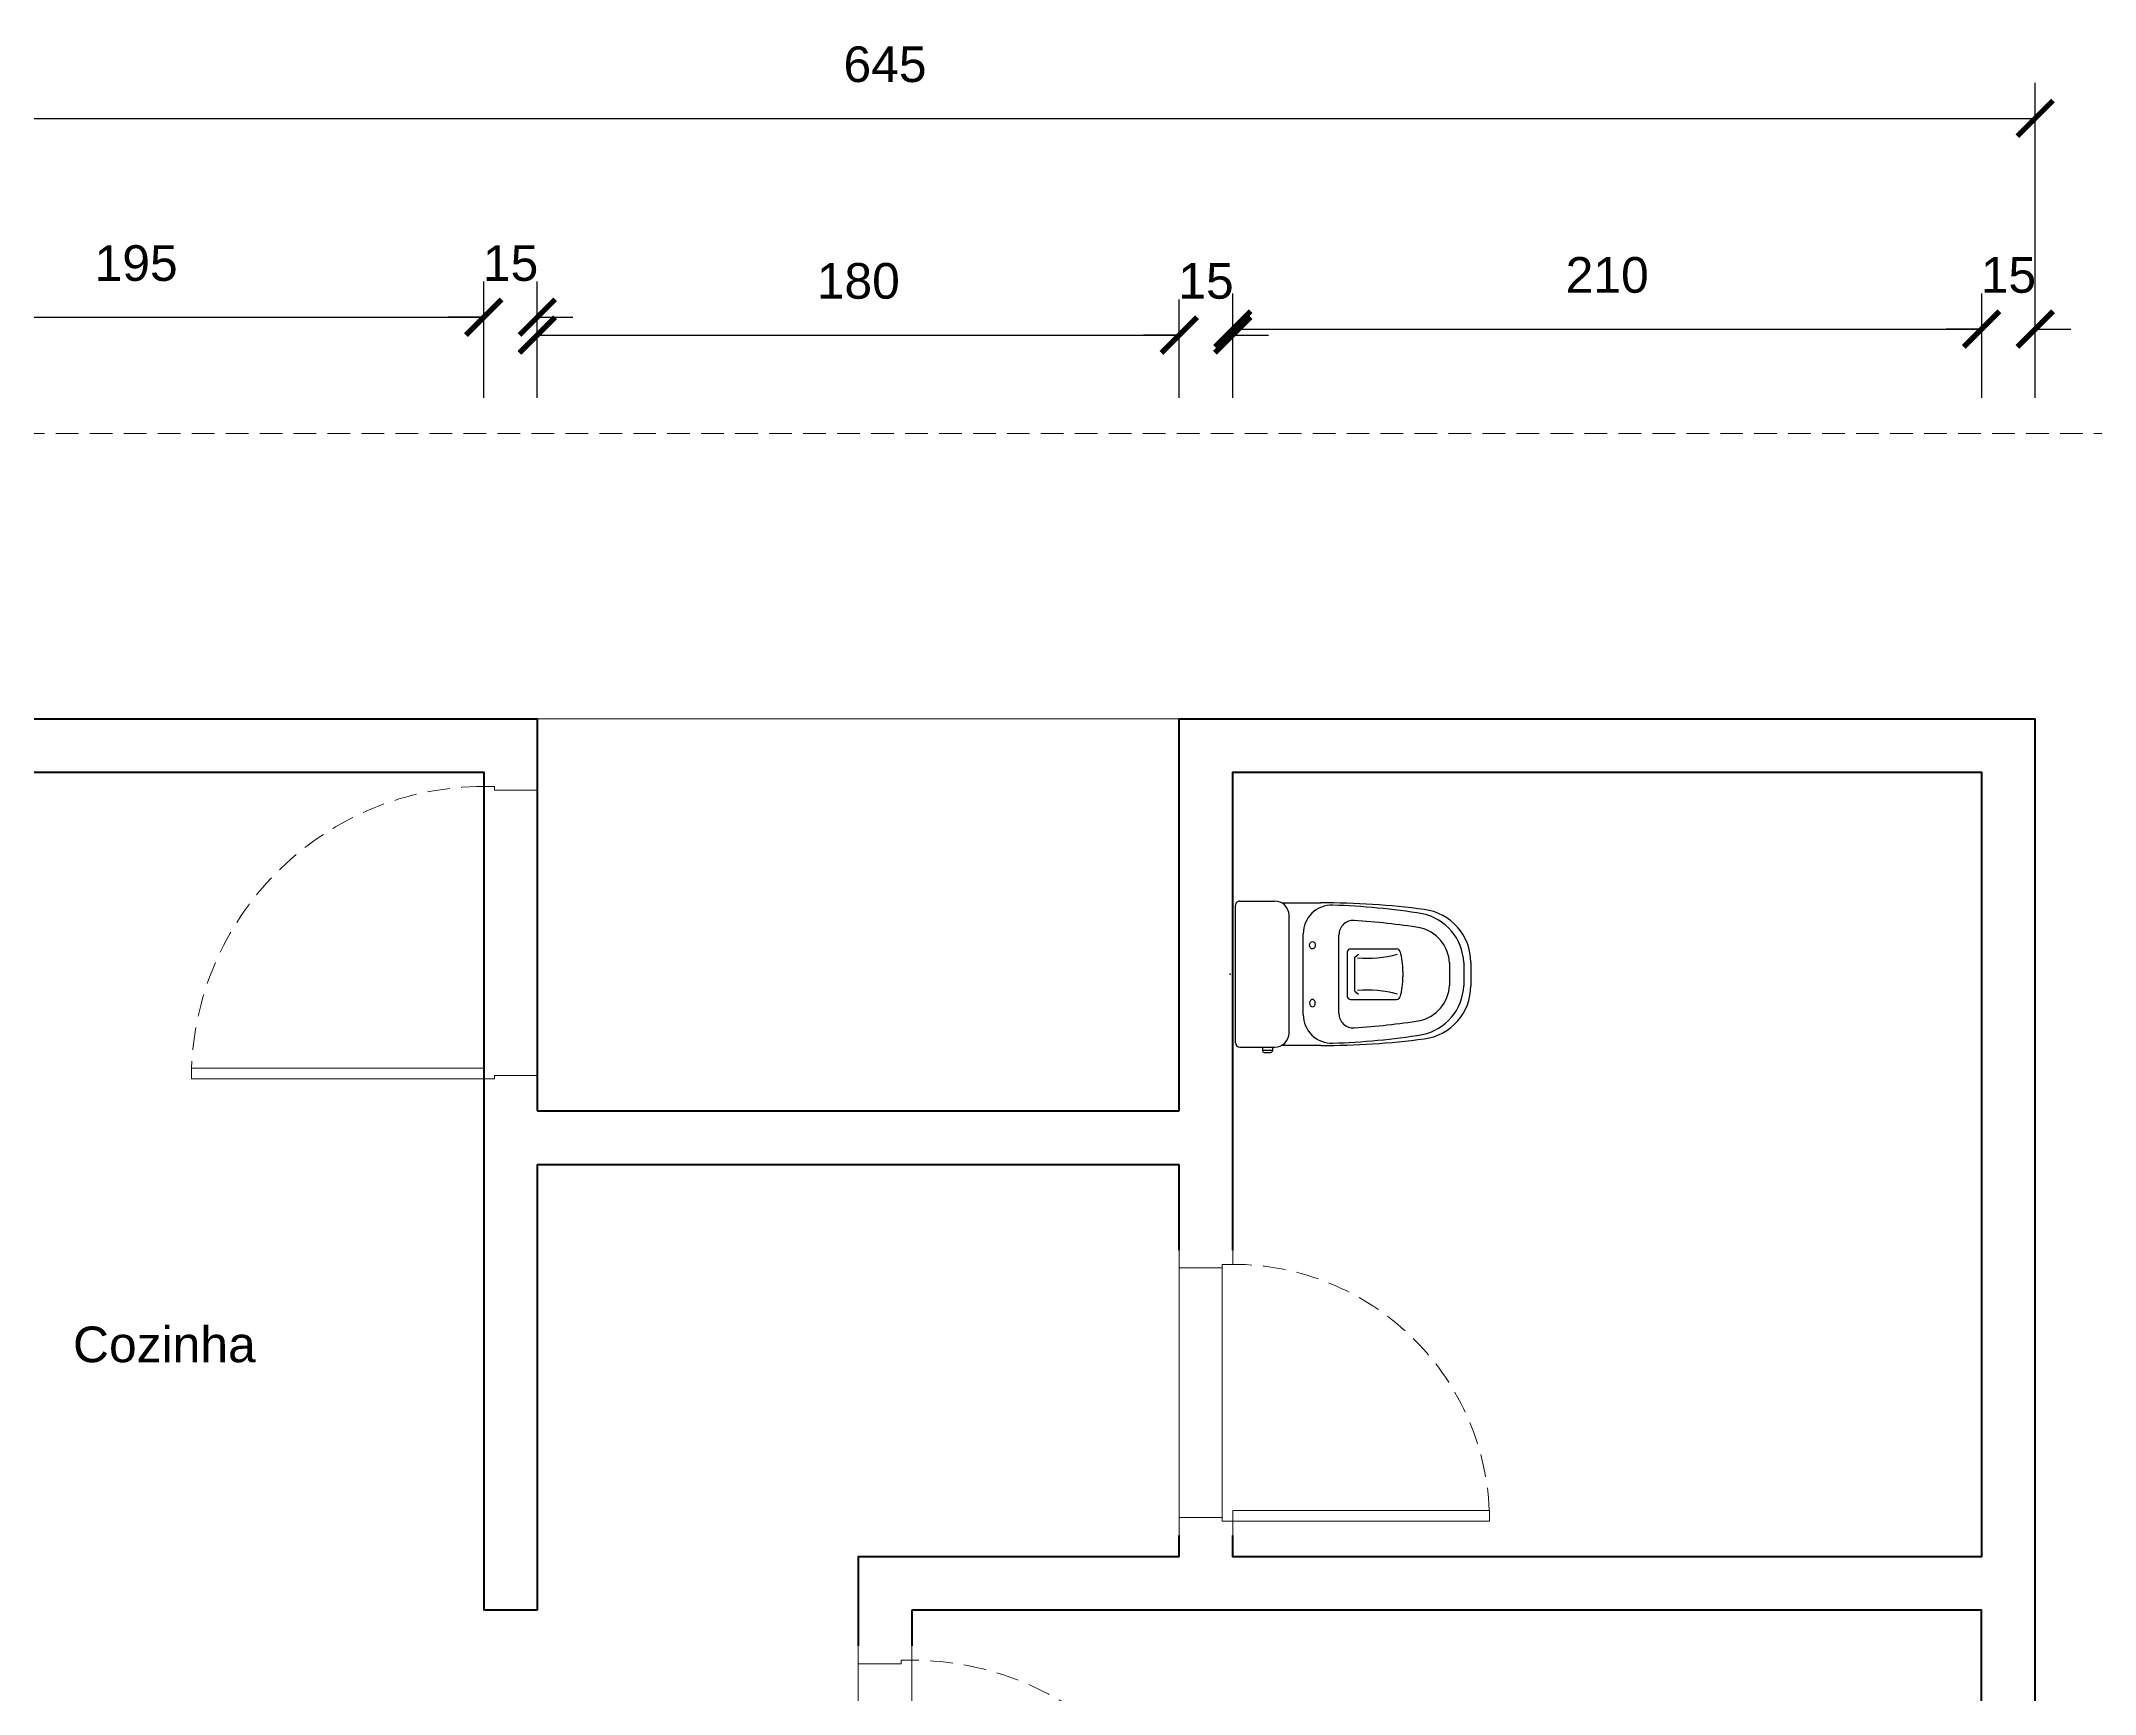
# Model space of a CAD drawing. Header units: millimetres. Extents: x 2836 to 4296, y 1356 to 2511.
# Drawn here: x 3227 to 3803, y 2047 to 2511 of the extents above; entities that cross this region are included whole.
import ezdxf

# ---------------------------------------------------------------- set-up
doc = ezdxf.new("R2010")
doc.units = ezdxf.units.MM
doc.linetypes.add('HIDDEN', pattern=[9.525, 6.35, -3.175])
for name, color, linetype, lineweight in [('Paredes', 5, 'Continuous', 50), ('Piso', 251, 'Continuous', 9), ('Portas', 2, 'Continuous', 20), ('Projeção', 8, 'HIDDEN', 15), ('Soleira', 8, 'Continuous', 9), ('Texto', 3, 'Continuous', 20)]:
    doc.layers.add(name, color=color, linetype=linetype, lineweight=lineweight)
doc.styles.add('Text 2 mm', font='arial.ttf', dxfattribs={"height": 2})
doc.dimstyles.new('Minha cota', dxfattribs={"dimscale": 0, "dimtxt": 2, "dimasz": 2, "dimexe": 2, "dimexo": 2, "dimgap": 2, "dimtad": 1, "dimtoh": 1, "dimzin": 9, "dimtxsty": 'Text 2 mm', "dimblk": 'ARCHTICK', "dimcen": 2, "dimclrt": 2, "dimaunit": 1, "dimadec": 3, "dimazin": 0, "dimtfac": 1, "dimtix": 1, "dimtofl": 0, "dimtmove": 2, "dimatfit": 3, "dimfxl": 1, "dimarcsym": 0})

# ---------------------------------------------------------------- blocks, each defined once
blk = doc.blocks.new('*U3')
at = {"color": 0, "linetype": 'ByBlock', "lineweight": -2}
for p, q in [((-0.205, -0.027), (-0.205, -0.125)), ((-0.193, -0.015), (0.193, -0.015)), ((0.205, -0.027), (0.205, -0.125)), ((-0.2194, -0.0954), (-0.2194, -0.1137)), ((-0.205, -0.0904), (-0.2144, -0.0904)), ((-0.2144, -0.1187), (-0.2144, -0.0904)), ((-0.205, -0.1187), (-0.2144, -0.1187)), ((-0.2, -0.2542), (-0.2, -0.1444)), ((-0.165, -0.165), (0.165, -0.165)), ((0.2, -0.1444), (0.2, -0.2542)), ((-0.1135, -0.205), (0.1135, -0.205)), ((-0.1107, -0.305), (0.1107, -0.305)), ((-0.0708, -0.3378), (-0.0708, -0.4667)), ((0.0635, -0.3282), (-0.0635, -0.3282)), ((0.0708, -0.3378), (0.0708, -0.4667)), ((-0.0473, -0.3498), (-0.0561, -0.3601)), ((-0.0473, -0.3498), (0.0473, -0.3498)), ((0.0473, -0.3498), (0.0561, -0.3601)), ((0.0075, -0.4837), (-0.0075, -0.4837)), ((0.0326, -0.615), (-0.0326, -0.615)), ((0.0326, -0.655), (-0.0326, -0.655)), ((0.0326, -0.675), (-0.0326, -0.675))]:
    blk.add_line(p, q, dxfattribs=at)
for points in [[(-0.0907, -0.2335, 0.105797), (-0.0884, -0.2362, 0.086669), (-0.0852, -0.2379, 0.154378), (-0.0771, -0.2379, 0.086669), (-0.0738, -0.2362, 0.105797), (-0.0715, -0.2335, 0.253759), (-0.0715, -0.2278, 0.105797), (-0.0738, -0.2251, 0.086669), (-0.0771, -0.2234, 0.154378), (-0.0852, -0.2234, 0.086669), (-0.0884, -0.2251, 0.105797), (-0.0907, -0.2278, 0.253759), (-0.0907, -0.2335)], [(0.0907, -0.2278, -0.253759), (0.0907, -0.2335, -0.105797), (0.0884, -0.2362, -0.086669), (0.0852, -0.2379, -0.154378), (0.0771, -0.2379, -0.086669), (0.0738, -0.2362, -0.105797), (0.0715, -0.2335, -0.253759), (0.0715, -0.2278, -0.105797), (0.0738, -0.2251, -0.086669), (0.0771, -0.2234, -0.154378), (0.0852, -0.2234, -0.086669), (0.0884, -0.2251, -0.105797), (0.0907, -0.2278, -0.1249)]]:
    blk.add_lwpolyline(points, format="xyb", dxfattribs=at)
for centre, radius, start, end in [((-0.193, -0.027), 0.012, 90, 180), ((0.193, -0.027), 0.012, 0, 90), ((-0.2144, -0.0954), 0.005, 90, 180), ((-0.2144, -0.1137), 0.005, 180, 270), ((-0.165, -0.125), 0.04, 180, 270), ((0.165, -0.125), 0.04, 270, 359.99998), ((-0.1135, -0.285), 0.08, 90, 181.85575), ((0.1135, -0.285), 0.08, 358.14425, 90), ((2.0687, -0.2542), 2.2687, 180, 187.34371), ((1.8217, -0.2223), 2.0162, 181.85575, 189.04981), ((-1.8217, -0.2223), 2.0162, 350.95019, 358.14425), ((-2.0687, -0.2542), 2.2687, 352.65629, 0), ((-0.1107, -0.345), 0.04, 90, 183.63335), ((-0.0608, -0.3378), 0.01, 105.83121, 180), ((0.0608, -0.3378), 0.01, 0, 74.16879), ((0.1107, -0.345), 0.04, 356.36665, 90), ((1.8217, -0.2223), 1.9762, 183.63335, 189.04981), ((-0.3566, -0.3849), 0.3121, 344.37704, 5.10522), ((0.3566, -0.3849), 0.3121, 174.89478, 195.62296), ((-1.8217, -0.2223), 1.9762, 350.95019, 356.36665), ((-0.0608, -0.4667), 0.01, 180, 251.47795), ((-0.0163, -0.3337), 0.1503, 251.47795, 273.33807), ((0.0163, -0.3337), 0.1503, 266.66193, 288.52205), ((0.0608, -0.4667), 0.01, 288.52205, 0), ((-0.0326, -0.525), 0.15, 187.34371, 270), ((-0.0266, -0.5091), 0.146, 191.98726, 267.65022), ((-0.0266, -0.5091), 0.106, 191.98726, 267.65022), ((0.0266, -0.5091), 0.106, 272.34978, 348.01274), ((0.0266, -0.5091), 0.146, 272.34978, 348.01274), ((0.0326, -0.525), 0.15, 270, 352.65629)]:
    blk.add_arc(centre, radius, start, end, dxfattribs=at)
blk.add_point((0, 0), dxfattribs=at)
blk = doc.blocks.new('*U9')
at = {"color": 0, "linetype": 'ByBlock', "lineweight": -2}
for p, q in [((1, 15), (-4, 15)), ((1, 3), (1, 15)), ((71, 3), (71, 15)), ((71, 15), (76, 15)), ((-4, 0), (0, 0)), ((0, 0), (0, 3)), ((0, 3), (1, 3)), ((72, 3), (71, 3)), ((72, 0), (72, 3)), ((76, 0), (72, 0))]:
    blk.add_line(p, q, dxfattribs=at)
blk.add_lwpolyline([(0, 0), (3, 0), (3, -72), (0, -72)], close=True, dxfattribs=at)
at = {"layer": 'Projeção'}
blk.add_arc((0, 0), 72, 272.38594, 360, dxfattribs=at)
at = {"layer": 'Soleira'}
for p, q in [((1, 15), (71, 15)), ((1, 3), (71, 3))]:
    blk.add_line(p, q, dxfattribs=at)
blk = doc.blocks.new('*U10')
at = {"color": 0, "linetype": 'ByBlock', "lineweight": -2}
for p, q in [((1, 0), (-4, 0)), ((1, -12), (1, 0)), ((81, -12), (81, 0)), ((81, 0), (86, 0)), ((-4, -15), (0, -15)), ((0, -15), (0, -12)), ((0, -12), (1, -12)), ((82, -12), (81, -12)), ((82, -15), (82, -12)), ((86, -15), (82, -15))]:
    blk.add_line(p, q, dxfattribs=at)
blk.add_lwpolyline([(0, -15), (3, -15), (3, -97), (0, -97)], close=True, dxfattribs=at)
at = {"layer": 'Projeção'}
blk.add_arc((0, -15), 82, 272.09665, 360, dxfattribs=at)
at = {"layer": 'Soleira'}
for p, q in [((1, 0), (81, 0)), ((82, -15), (0, -15))]:
    blk.add_line(p, q, dxfattribs=at)
blk = doc.blocks.new('P80')
at = {"color": 0, "linetype": 'ByBlock', "lineweight": -2}
for p, q in [((-4, 0), (0, 0)), ((0, 0), (0, -3)), ((86, 0), (82, 0)), ((82, 0), (82, -3)), ((0, -3), (1, -3)), ((1, -3), (1, -15)), ((82, -3), (81, -3)), ((81, -3), (81, -15)), ((1, -15), (-4, -15)), ((81, -15), (86, -15))]:
    blk.add_line(p, q, dxfattribs=at)
blk.add_lwpolyline([(0, 0), (3, 0), (3, 82), (0, 82)], close=True, dxfattribs=at)
at = {"layer": 'Projeção'}
blk.add_arc((0, 0), 82, 0, 87.90335, dxfattribs=at)
at = {"layer": 'Soleira'}
for p, q in [((82, 0), (0, 0)), ((1, -15), (81, -15))]:
    blk.add_line(p, q, dxfattribs=at)
blk = doc.blocks.new('_ArchTick')
at = {"color": 0, "linetype": 'ByBlock', "const_width": 0.15}
blk.add_lwpolyline([(-0.5, -0.5), (0.5, 0.5)], dxfattribs=at)
blk = doc.blocks.new('*D16')
at = {"color": 0, "lineweight": -2, "transparency": 16777216}
for p, q in [((3155.79, 2410.82), (3155.79, 2443.41)), ((3350.79, 2410.82), (3350.79, 2443.41)), ((3155.79, 2433.41), (3350.79, 2433.41))]:
    blk.add_line(p, q, dxfattribs=at)
at = {"layer": 'Defpoints', "color": 0, "transparency": 16777216}
for p in [(3350.79, 2433.41), (3155.79, 2400.82), (3350.79, 2400.82)]:
    blk.add_point(p, dxfattribs=at)
at = {"color": 0, "lineweight": -2, "transparency": 16777216, "xscale": 10, "yscale": 10, "zscale": 10, "rotation": 180}
blk.add_blockref('_ArchTick', (3155.79, 2433.41), dxfattribs=at)
at = {"color": 0, "lineweight": -2, "transparency": 16777216, "xscale": 10, "yscale": 10, "zscale": 10}
blk.add_blockref('_ArchTick', (3350.79, 2433.41), dxfattribs=at)
at = {"color": 2, "transparency": 16777216, "insert": (3253.29, 2448.52), "char_height": 10, "attachment_point": 5, "style": 'Text 2 mm'}
blk.add_mtext('195', dxfattribs=at)
blk = doc.blocks.new('*D17')
at = {"color": 0, "lineweight": -2, "transparency": 16777216}
for p, q in [((3350.79, 2410.82), (3350.79, 2443.41)), ((3365.79, 2410.82), (3365.79, 2443.41)), ((3350.79, 2433.41), (3340.79, 2433.41)), ((3365.79, 2433.41), (3375.79, 2433.41))]:
    blk.add_line(p, q, dxfattribs=at)
at = {"layer": 'Defpoints', "color": 0, "transparency": 16777216}
for p in [(3365.79, 2433.41), (3350.79, 2400.82), (3365.79, 2400.82)]:
    blk.add_point(p, dxfattribs=at)
at = {"color": 0, "lineweight": -2, "transparency": 16777216, "xscale": 10, "yscale": 10, "zscale": 10}
blk.add_blockref('_ArchTick', (3350.79, 2433.41), dxfattribs=at)
at = {"color": 0, "lineweight": -2, "transparency": 16777216, "xscale": 10, "yscale": 10, "zscale": 10, "rotation": 180}
blk.add_blockref('_ArchTick', (3365.79, 2433.41), dxfattribs=at)
at = {"color": 2, "transparency": 16777216, "insert": (3358.29, 2448.52), "char_height": 10, "attachment_point": 5, "style": 'Text 2 mm'}
blk.add_mtext('15', dxfattribs=at)
blk = doc.blocks.new('*D18')
at = {"color": 0, "lineweight": -2, "transparency": 16777216}
for p, q in [((3365.79, 2410.82), (3365.79, 2438.41)), ((3545.79, 2410.82), (3545.79, 2438.41)), ((3365.79, 2428.41), (3545.79, 2428.41))]:
    blk.add_line(p, q, dxfattribs=at)
at = {"layer": 'Defpoints', "color": 0, "transparency": 16777216}
for p in [(3545.79, 2428.41), (3365.79, 2400.82), (3545.79, 2400.82)]:
    blk.add_point(p, dxfattribs=at)
at = {"color": 0, "lineweight": -2, "transparency": 16777216, "xscale": 10, "yscale": 10, "zscale": 10, "rotation": 180}
blk.add_blockref('_ArchTick', (3365.79, 2428.41), dxfattribs=at)
at = {"color": 0, "lineweight": -2, "transparency": 16777216, "xscale": 10, "yscale": 10, "zscale": 10}
blk.add_blockref('_ArchTick', (3545.79, 2428.41), dxfattribs=at)
at = {"color": 2, "transparency": 16777216, "insert": (3455.79, 2443.52), "char_height": 10, "attachment_point": 5, "style": 'Text 2 mm'}
blk.add_mtext('180', dxfattribs=at)
blk = doc.blocks.new('*D19')
at = {"color": 0, "lineweight": -2, "transparency": 16777216}
for p, q in [((3545.79, 2410.82), (3545.79, 2438.41)), ((3560.79, 2410.82), (3560.79, 2438.41)), ((3545.79, 2428.41), (3535.79, 2428.41)), ((3560.79, 2428.41), (3570.79, 2428.41))]:
    blk.add_line(p, q, dxfattribs=at)
at = {"layer": 'Defpoints', "color": 0, "transparency": 16777216}
for p in [(3560.79, 2428.41), (3545.79, 2400.82), (3560.79, 2400.82)]:
    blk.add_point(p, dxfattribs=at)
at = {"color": 0, "lineweight": -2, "transparency": 16777216, "xscale": 10, "yscale": 10, "zscale": 10}
blk.add_blockref('_ArchTick', (3545.79, 2428.41), dxfattribs=at)
at = {"color": 0, "lineweight": -2, "transparency": 16777216, "xscale": 10, "yscale": 10, "zscale": 10, "rotation": 180}
blk.add_blockref('_ArchTick', (3560.79, 2428.41), dxfattribs=at)
at = {"color": 2, "transparency": 16777216, "insert": (3553.29, 2443.52), "char_height": 10, "attachment_point": 5, "style": 'Text 2 mm'}
blk.add_mtext('15', dxfattribs=at)
blk = doc.blocks.new('*D20')
at = {"color": 0, "lineweight": -2, "transparency": 16777216}
for p, q in [((3560.79, 2410.82), (3560.79, 2440.08)), ((3770.79, 2410.82), (3770.79, 2440.08)), ((3560.79, 2430.08), (3770.79, 2430.08))]:
    blk.add_line(p, q, dxfattribs=at)
at = {"layer": 'Defpoints', "color": 0, "transparency": 16777216}
for p in [(3770.79, 2430.08), (3560.79, 2400.82), (3770.79, 2400.82)]:
    blk.add_point(p, dxfattribs=at)
at = {"color": 0, "lineweight": -2, "transparency": 16777216, "xscale": 10, "yscale": 10, "zscale": 10, "rotation": 180}
blk.add_blockref('_ArchTick', (3560.79, 2430.08), dxfattribs=at)
at = {"color": 0, "lineweight": -2, "transparency": 16777216, "xscale": 10, "yscale": 10, "zscale": 10}
blk.add_blockref('_ArchTick', (3770.79, 2430.08), dxfattribs=at)
at = {"color": 2, "transparency": 16777216, "insert": (3665.79, 2445.19), "char_height": 10, "attachment_point": 5, "style": 'Text 2 mm'}
blk.add_mtext('210', dxfattribs=at)
blk = doc.blocks.new('*D21')
at = {"color": 0, "lineweight": -2, "transparency": 16777216}
for p, q in [((3770.79, 2410.82), (3770.79, 2440.08)), ((3785.79, 2410.82), (3785.79, 2440.08)), ((3770.79, 2430.08), (3760.79, 2430.08)), ((3785.79, 2430.08), (3795.79, 2430.08))]:
    blk.add_line(p, q, dxfattribs=at)
at = {"layer": 'Defpoints', "color": 0, "transparency": 16777216}
for p in [(3785.79, 2430.08), (3770.79, 2400.82), (3785.79, 2400.82)]:
    blk.add_point(p, dxfattribs=at)
at = {"color": 0, "lineweight": -2, "transparency": 16777216, "xscale": 10, "yscale": 10, "zscale": 10}
blk.add_blockref('_ArchTick', (3770.79, 2430.08), dxfattribs=at)
at = {"color": 0, "lineweight": -2, "transparency": 16777216, "xscale": 10, "yscale": 10, "zscale": 10, "rotation": 180}
blk.add_blockref('_ArchTick', (3785.79, 2430.08), dxfattribs=at)
at = {"color": 2, "transparency": 16777216, "insert": (3778.29, 2445.19), "char_height": 10, "attachment_point": 5, "style": 'Text 2 mm'}
blk.add_mtext('15', dxfattribs=at)
blk = doc.blocks.new('*D22')
at = {"color": 0, "lineweight": -2, "transparency": 16777216}
for p, q in [((3140.79, 2410.82), (3140.79, 2499.16)), ((3785.79, 2410.82), (3785.79, 2499.16)), ((3140.79, 2489.16), (3785.79, 2489.16))]:
    blk.add_line(p, q, dxfattribs=at)
at = {"layer": 'Defpoints', "color": 0, "transparency": 16777216}
for p in [(3785.79, 2489.16), (3140.79, 2400.82), (3785.79, 2400.82)]:
    blk.add_point(p, dxfattribs=at)
at = {"color": 0, "lineweight": -2, "transparency": 16777216, "xscale": 10, "yscale": 10, "zscale": 10, "rotation": 180}
blk.add_blockref('_ArchTick', (3140.79, 2489.16), dxfattribs=at)
at = {"color": 0, "lineweight": -2, "transparency": 16777216, "xscale": 10, "yscale": 10, "zscale": 10}
blk.add_blockref('_ArchTick', (3785.79, 2489.16), dxfattribs=at)
at = {"color": 2, "transparency": 16777216, "insert": (3463.29, 2504.27), "char_height": 10, "attachment_point": 5, "style": 'Text 2 mm'}
blk.add_mtext('645', dxfattribs=at)

msp = doc.modelspace()

# ---------------------------------------------------------------- linework, layer by layer
at = {"layer": 'Paredes'}
for p, q in [((3365.788, 2210.821), (3545.788, 2210.821)), ((3365.788, 2195.821), (3545.788, 2195.821)), ((3365.788, 2070.821), (3350.788, 2070.821)), ((3470.788, 2070.821), (3470.788, 2060.821))]:
    msp.add_line(p, q, dxfattribs=at)
for points in [[(3140.788, 2320.821), (3365.788, 2320.821), (3365.788, 2210.821)], [(3470.788, 1675.821), (3785.788, 1675.821), (3785.788, 2320.821)], [(3545.788, 2210.821), (3545.788, 2320.821), (3785.788, 2320.821)], [(3155.788, 2190.821), (3155.788, 2305.821), (3350.788, 2305.821), (3350.788, 2070.821)], [(3560.788, 2171.821), (3560.788, 2305.821), (3770.788, 2305.821), (3770.788, 2085.821), (3560.788, 2085.821), (3560.788, 2091.821)], [(3365.788, 2195.821), (3365.788, 2070.821)], [(3545.788, 2171.821), (3545.788, 2195.821)], [(3545.788, 2085.821), (3545.788, 2091.821)], [(3545.788, 2085.821), (3455.788, 2085.821), (3455.788, 2060.821)], [(3470.788, 1690.821), (3770.788, 1690.821), (3770.788, 2070.821), (3470.788, 2070.821)], [(3470.788, 2070.821), (3470.788, 2060.821)]]:
    msp.add_lwpolyline(points, dxfattribs=at)
at = {"layer": 'Piso'}
msp.add_line((3365.788, 2320.821), (3545.788, 2320.821), dxfattribs=at)
at = {"layer": 'Projeção'}
msp.add_lwpolyline([(3865.788, 2400.821), (3060.788, 2400.821), (3060.788, 1420.821), (3865.788, 1420.821)], close=True, dxfattribs=at)

# ---------------------------------------------------------------- block references
at = {"xscale": 100, "yscale": 100, "zscale": 100, "rotation": 89.99999999999984}
msp.add_blockref('*U3', (3560.067, 2249.189), dxfattribs=at)
at = {"layer": 'Portas', "rotation": 90}
for name, p in [('P80', (3350.788, 2219.821)), ('*U9', (3560.788, 2095.821)), ('*U10', (3455.788, 1974.821))]:
    msp.add_blockref(name, p, dxfattribs=at)

# ---------------------------------------------------------------- texts
at = {"layer": 'Texto', "style": 'Text 2 mm'}
msp.add_text('Cozinha ', height=10, dxfattribs=at).set_placement((3235.592, 2140.375))

# ---------------------------------------------------------------- dimensions: what is measured, and where the dimension line sits
for base, p1, p2, picture, middle in [((3785.788, 2489.163), (3140.788, 2400.821), (3785.788, 2400.821), '*D22', (3463.288, 2504.269)), ((3350.788, 2433.414), (3155.788, 2400.821), (3350.788, 2400.821), '*D16', (3253.288, 2448.52)), ((3365.788, 2433.414), (3350.788, 2400.821), (3365.788, 2400.821), '*D17', (3358.288, 2448.52)), ((3545.788, 2428.414), (3365.788, 2400.821), (3545.788, 2400.821), '*D18', (3455.788, 2443.52)), ((3560.788, 2428.414), (3545.788, 2400.821), (3560.788, 2400.821), '*D19', (3553.288, 2443.52)), ((3770.788, 2430.08), (3560.788, 2400.821), (3770.788, 2400.821), '*D20', (3665.788, 2445.185)), ((3785.788, 2430.08), (3770.788, 2400.821), (3785.788, 2400.821), '*D21', (3778.288, 2445.185))]:
    dim = msp.add_linear_dim(base=base, p1=p1, p2=p2, dimstyle='Minha cota')
    dim.commit()
    dim.dimension.update_dxf_attribs({"geometry": picture, "text_midpoint": middle})

doc.saveas('drawing.dxf')
